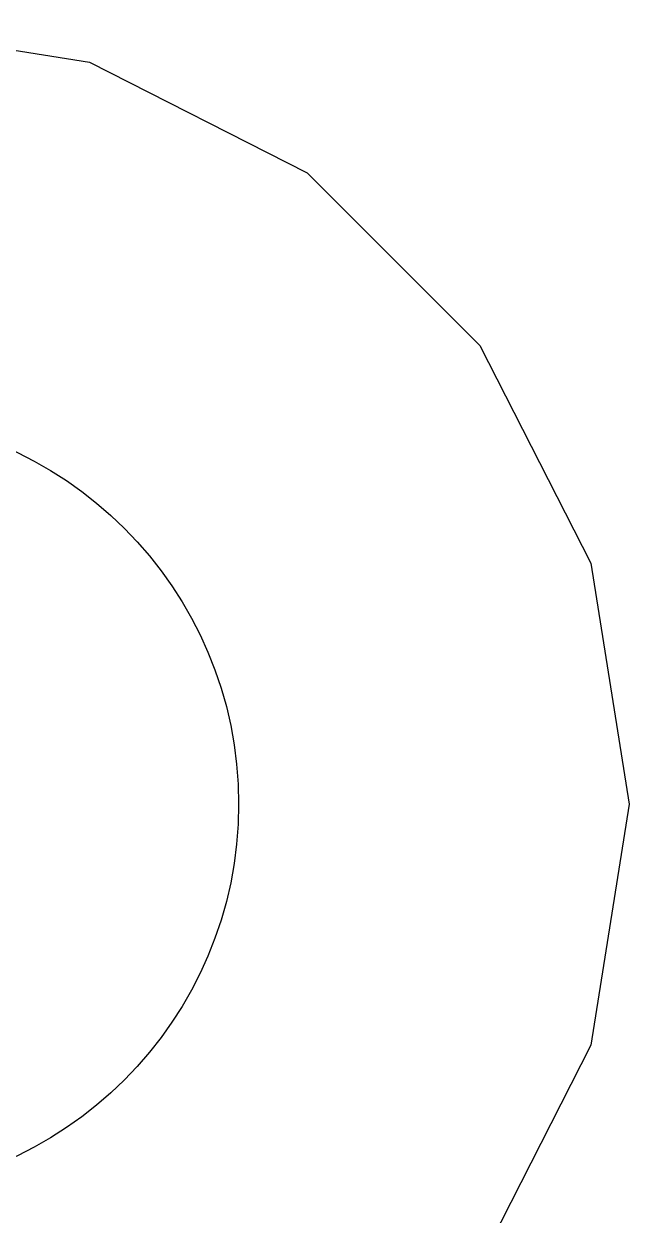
# Model space of a CAD drawing. Header units: millimetres. Extents: x -3894 to -3474, y -291 to 6.
# Drawn here: x -3723.384 to -3723.074, y -97.964 to -97.353 of the extents above; entities that cross this region are included whole.
import ezdxf

# ---------------------------------------------------------------- set-up
doc = ezdxf.new("R2010")
doc.units = ezdxf.units.MM
doc.layers.add('BLACK', color=7, linetype='Continuous')

msp = doc.modelspace()

# ---------------------------------------------------------------- linework, layer by layer
at = {"layer": 'BLACK', "linetype": 'Continuous'}
for p, q in [((-3723.47415, -97.3528), (-3723.35054, -97.37238)), ((-3723.35054, -97.37238), (-3723.23903, -97.4292)), ((-3723.23903, -97.4292), (-3723.15054, -97.51769)), ((-3723.15054, -97.51769), (-3723.09372, -97.6292)), ((-3723.09372, -97.6292), (-3723.07415, -97.7528)), ((-3723.07415, -97.7528), (-3723.09372, -97.87641)), ((-3723.09372, -97.87641), (-3723.15054, -97.98792))]:
    msp.add_line(p, q, dxfattribs=at)
at = {"layer": 'BLACK'}
msp.add_circle((-3723.47415, -97.7528), 0.2, dxfattribs=at)

doc.saveas('drawing.dxf')
